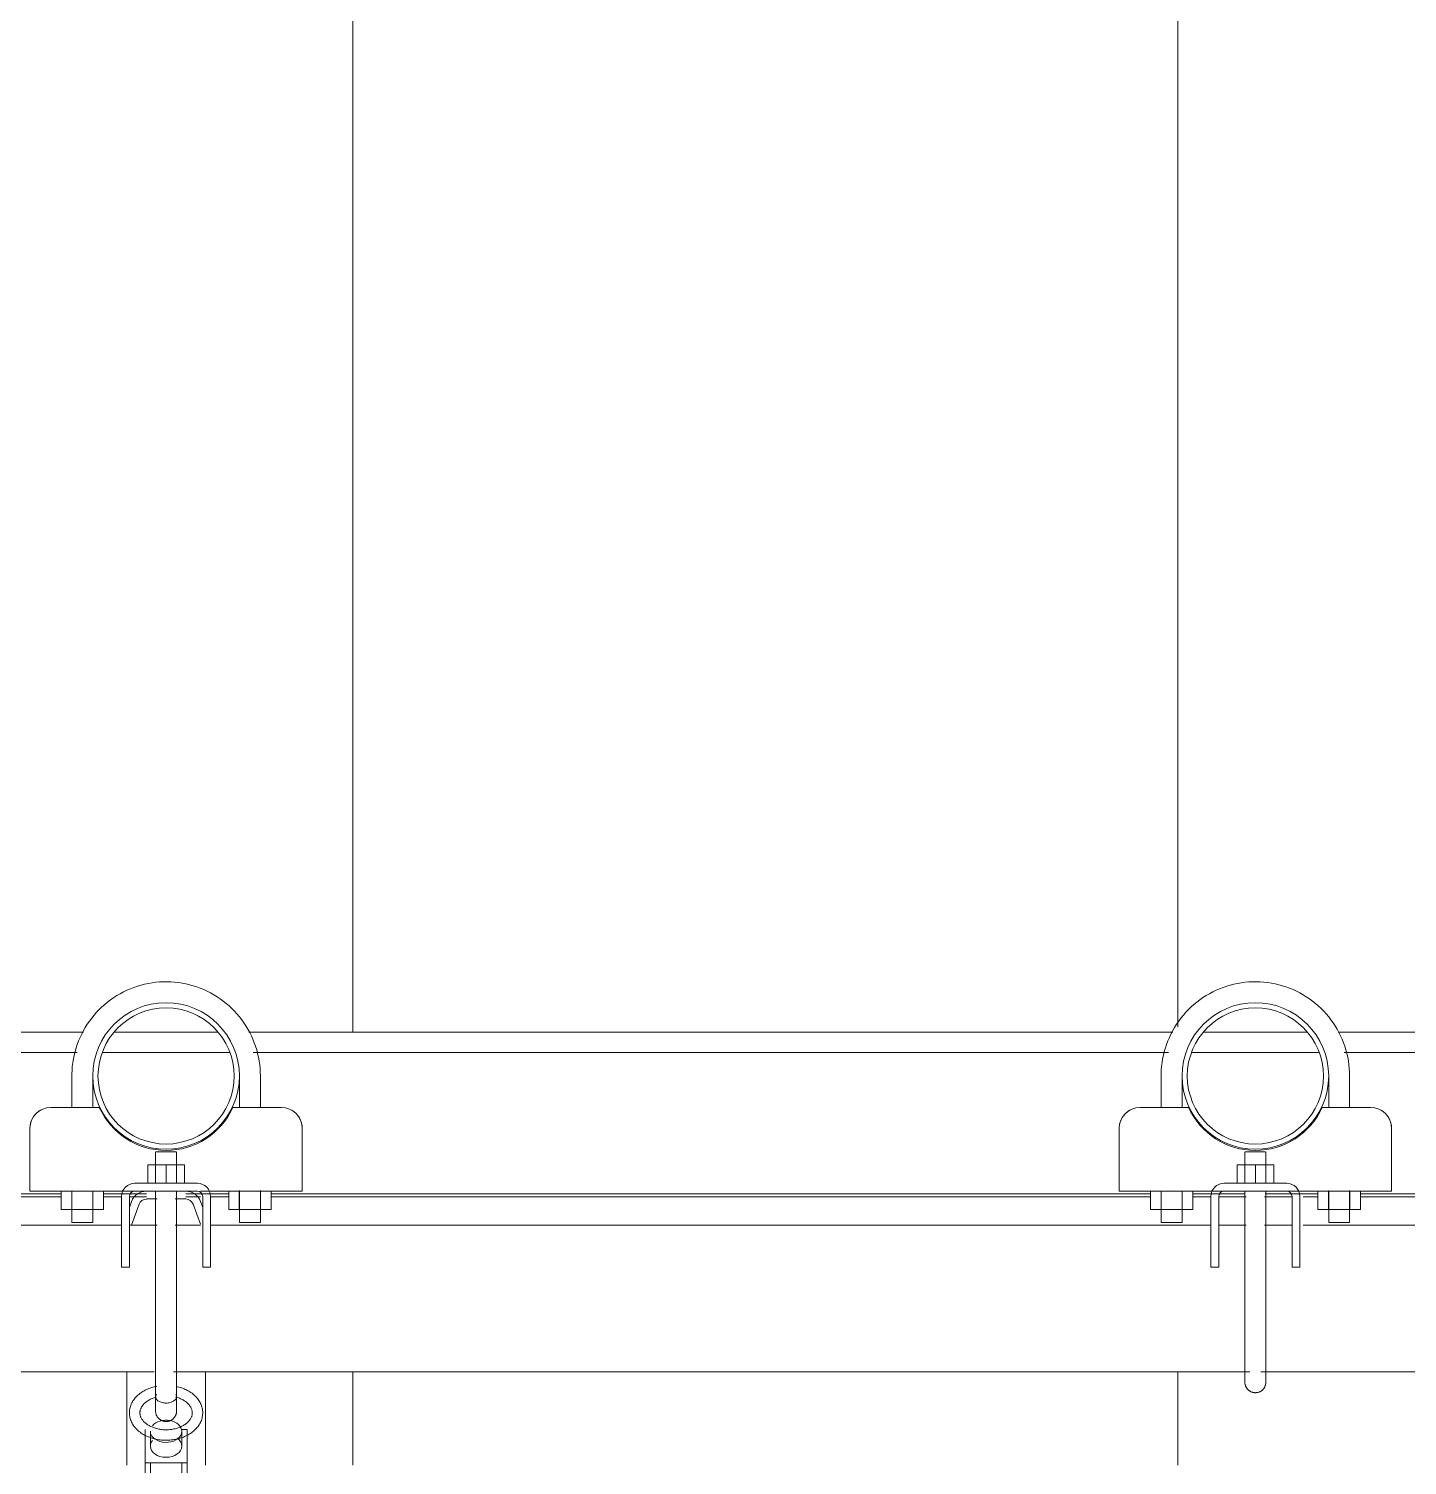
# Model space of a CAD drawing. Header units: inches. Extents: x 21386 to 98546, y -290 to 853.
# Drawn here: x 36786.91 to 36819.82, y 282.95 to 317.25 of the extents above; entities that cross this region are included whole.
import ezdxf

# ---------------------------------------------------------------- set-up
doc = ezdxf.new("R2010")
doc.units = ezdxf.units.IN
doc.header["$MEASUREMENT"] = 0
for name, color, linetype, lineweight in [('A-WALL-PATT', 111, 'Continuous', 25), ('Q-SPCQ', 91, 'Continuous', 13), ('S-BEAM', 12, 'Continuous', 13)]:
    doc.layers.add(name, color=color, linetype=linetype, lineweight=lineweight)

# ---------------------------------------------------------------- blocks, each defined once
blk = doc.blocks.new('Basketball_Backstop-Performance_Sports_Systems-3103-Ceiling_Hung - 27_-0_ to 27_-11 7_8_-706978-Building Section - East_West looking South')
at = {"layer": 'Q-SPCQ', "color": 8, "lineweight": 9}
for p, q in [((-24958.862, 292.25), (-24958.862, 291.5)), ((-24958.362, 291.5), (-24958.362, 292.25)), ((-24954.862, 292.25), (-24954.862, 291.5)), ((-24954.362, 291.5), (-24954.362, 292.25)), ((-24932.862, 292.25), (-24932.862, 291.5)), ((-24932.362, 291.5), (-24932.362, 292.25)), ((-24928.862, 292.25), (-24928.862, 291.5)), ((-24928.362, 291.5), (-24928.362, 292.25)), ((-24958.205, 291.5), (-24959.362, 291.5)), ((-24953.862, 291.5), (-24955.018, 291.5)), ((-24932.205, 291.5), (-24933.362, 291.5)), ((-24927.862, 291.5), (-24929.018, 291.5)), ((-24959.862, 291), (-24959.862, 289.812)), ((-24953.362, 289.812), (-24953.362, 291)), ((-24933.862, 289.812), (-24933.862, 291)), ((-24927.362, 291), (-24927.362, 289.812)), ((-24956.862, 290.437), (-24956.862, 290.125)), ((-24956.862, 290.437), (-24956.862, 289.687)), ((-24956.853, 290.437), (-24956.853, 290.437)), ((-24956.853, 290.437), (-24956.612, 290.437)), ((-24956.612, 290.437), (-24956.37, 290.437)), ((-24956.37, 290.437), (-24956.37, 290.437)), ((-24956.362, 290.125), (-24956.362, 290.437)), ((-24956.362, 289.687), (-24956.362, 290.437)), ((-24930.862, 290.437), (-24930.862, 289.687)), ((-24930.853, 290.437), (-24930.612, 290.437)), ((-24930.612, 290.437), (-24930.37, 290.437)), ((-24930.362, 289.687), (-24930.362, 290.437)), ((-24957.049, 290.125), (-24956.612, 290.125)), ((-24957.049, 290.125), (-24957.049, 289.687)), ((-24956.612, 290.125), (-24956.174, 290.125)), ((-24956.612, 289.687), (-24956.612, 290.125)), ((-24956.174, 290.125), (-24956.174, 289.687)), ((-24931.049, 290.125), (-24930.612, 290.125)), ((-24931.049, 290.125), (-24931.049, 289.687)), ((-24930.612, 290.125), (-24930.174, 290.125)), ((-24930.612, 289.687), (-24930.612, 290.125)), ((-24930.174, 290.125), (-24930.174, 289.687)), ((-24959.862, 289.5), (-24959.862, 289.812)), ((-24959.862, 289.5), (-24957.362, 289.5)), ((-24959.117, 289.062), (-24959.117, 289.5)), ((-24958.864, 289.5), (-24958.864, 289.062)), ((-24958.862, 289.511), (-24958.862, 288.75)), ((-24958.362, 288.75), (-24958.362, 289.511)), ((-24958.359, 289.5), (-24958.359, 289.062)), ((-24958.106, 289.5), (-24958.106, 289.062)), ((-24955.862, 289.687), (-24957.362, 289.687)), ((-24957.362, 289.5), (-24955.862, 289.5)), ((-24956.862, 289.5), (-24956.862, 288.687)), ((-24956.862, 289.5), (-24956.862, 286.937)), ((-24956.362, 288.687), (-24956.362, 289.5)), ((-24956.362, 286.937), (-24956.362, 289.5)), ((-24955.792, 289.5), (-24953.362, 289.5)), ((-24955.117, 289.5), (-24955.117, 289.062)), ((-24954.864, 289.5), (-24954.864, 289.062)), ((-24954.862, 289.518), (-24954.862, 288.75)), ((-24954.362, 288.75), (-24954.362, 289.515)), ((-24954.359, 289.5), (-24954.359, 289.062)), ((-24954.106, 289.062), (-24954.106, 289.5)), ((-24953.362, 289.812), (-24953.362, 289.5)), ((-24933.862, 289.5), (-24933.862, 289.812)), ((-24933.862, 289.5), (-24931.362, 289.5)), ((-24933.117, 289.062), (-24933.117, 289.5)), ((-24932.864, 289.5), (-24932.864, 289.062)), ((-24932.862, 289.511), (-24932.862, 288.75)), ((-24932.362, 288.75), (-24932.362, 289.511)), ((-24932.359, 289.5), (-24932.359, 289.062)), ((-24932.106, 289.5), (-24932.106, 289.062)), ((-24929.862, 289.687), (-24931.362, 289.687)), ((-24931.362, 289.5), (-24929.862, 289.5)), ((-24930.862, 289.5), (-24930.862, 288.687)), ((-24930.862, 289.5), (-24930.862, 286.937)), ((-24930.362, 288.687), (-24930.362, 289.5)), ((-24930.362, 286.937), (-24930.362, 289.5)), ((-24929.862, 289.5), (-24927.362, 289.5)), ((-24929.117, 289.5), (-24929.117, 289.062)), ((-24928.864, 289.5), (-24928.864, 289.062)), ((-24928.862, 289.518), (-24928.862, 288.75)), ((-24928.362, 288.75), (-24928.362, 289.515)), ((-24928.359, 289.5), (-24928.359, 289.062)), ((-24928.106, 289.062), (-24928.106, 289.5)), ((-24927.362, 289.812), (-24927.362, 289.5)), ((-24957.674, 289.375), (-24957.674, 288.187)), ((-24957.487, 288.187), (-24957.487, 289.375)), ((-24957.434, 289.253), (-24957.487, 289.109)), ((-24957.44, 288.687), (-24957.258, 289.189)), ((-24957.082, 289.313), (-24956.828, 289.313)), ((-24956.395, 289.313), (-24956.142, 289.313)), ((-24955.966, 289.189), (-24955.792, 288.712)), ((-24955.737, 289.109), (-24955.789, 289.253)), ((-24955.737, 288.187), (-24955.737, 289.375)), ((-24955.549, 289.375), (-24955.549, 288.187)), ((-24931.674, 289.375), (-24931.674, 288.187)), ((-24931.487, 288.187), (-24931.487, 289.375)), ((-24929.737, 288.187), (-24929.737, 289.375)), ((-24929.549, 289.375), (-24929.549, 288.187)), ((-24958.864, 289.062), (-24959.117, 289.062)), ((-24958.359, 289.062), (-24958.864, 289.062)), ((-24958.106, 289.062), (-24958.359, 289.062)), ((-24954.864, 289.062), (-24955.117, 289.062)), ((-24954.359, 289.062), (-24954.864, 289.062)), ((-24954.106, 289.062), (-24954.359, 289.062)), ((-24932.864, 289.062), (-24933.117, 289.062)), ((-24932.359, 289.062), (-24932.864, 289.062)), ((-24932.106, 289.062), (-24932.359, 289.062)), ((-24928.864, 289.062), (-24929.117, 289.062)), ((-24928.359, 289.062), (-24928.864, 289.062)), ((-24928.106, 289.062), (-24928.359, 289.062)), ((-24957.674, 288.687), (-24981.549, 288.687)), ((-24958.862, 288.75), (-24958.853, 288.75)), ((-24958.362, 288.75), (-24958.862, 288.75)), ((-24958.37, 288.75), (-24958.362, 288.75)), ((-24956.828, 288.687), (-24957.487, 288.687)), ((-24955.792, 288.687), (-24956.395, 288.687)), ((-24931.674, 288.687), (-24955.549, 288.687)), ((-24954.362, 288.75), (-24954.862, 288.75)), ((-24954.862, 288.75), (-24954.853, 288.75)), ((-24954.37, 288.75), (-24954.362, 288.75)), ((-24932.862, 288.75), (-24932.853, 288.75)), ((-24932.362, 288.75), (-24932.862, 288.75)), ((-24932.37, 288.75), (-24932.362, 288.75)), ((-24930.828, 288.687), (-24931.487, 288.687)), ((-24929.737, 288.687), (-24930.395, 288.687)), ((-24926.612, 288.687), (-24929.472, 288.687)), ((-24928.362, 288.75), (-24928.862, 288.75)), ((-24928.862, 288.75), (-24928.853, 288.75)), ((-24928.37, 288.75), (-24928.362, 288.75)), ((-24957.674, 288.197), (-24957.674, 287.824)), ((-24957.674, 287.687), (-24957.674, 288.187)), ((-24957.487, 287.824), (-24957.487, 288.197)), ((-24957.487, 288.187), (-24957.487, 287.687)), ((-24955.737, 288.197), (-24955.737, 287.824)), ((-24955.737, 287.687), (-24955.737, 288.187)), ((-24955.549, 287.824), (-24955.549, 288.197)), ((-24955.549, 288.187), (-24955.549, 287.687)), ((-24931.674, 288.197), (-24931.674, 287.824)), ((-24931.674, 287.687), (-24931.674, 288.187)), ((-24931.487, 287.824), (-24931.487, 288.197)), ((-24931.487, 288.187), (-24931.487, 287.687)), ((-24929.737, 288.197), (-24929.737, 287.824)), ((-24929.737, 287.687), (-24929.737, 288.187)), ((-24929.549, 287.824), (-24929.549, 288.197)), ((-24929.549, 288.187), (-24929.549, 287.687)), ((-24957.674, 287.819), (-24957.674, 287.687)), ((-24957.487, 287.687), (-24957.487, 287.819)), ((-24955.737, 287.819), (-24955.737, 287.687)), ((-24955.549, 287.687), (-24955.549, 287.819)), ((-24931.674, 287.819), (-24931.674, 287.687)), ((-24931.487, 287.687), (-24931.487, 287.819)), ((-24929.737, 287.819), (-24929.737, 287.687)), ((-24929.549, 287.687), (-24929.549, 287.819)), ((-24957.674, 287.687), (-24957.487, 287.687)), ((-24957.487, 287.687), (-24957.674, 287.687)), ((-24955.737, 287.687), (-24955.549, 287.687)), ((-24955.549, 287.687), (-24955.737, 287.687)), ((-24931.674, 287.687), (-24931.487, 287.687)), ((-24931.487, 287.687), (-24931.674, 287.687)), ((-24929.737, 287.687), (-24929.549, 287.687)), ((-24929.549, 287.687), (-24929.737, 287.687)), ((-24956.862, 285.749), (-24956.862, 284.604)), ((-24956.362, 284.588), (-24956.362, 285.749)), ((-24982.484, 285.187), (-24956.899, 285.187)), ((-24957.549, 285.187), (-24957.549, 282.955)), ((-24956.862, 285.187), (-24956.862, 284.789)), ((-24956.434, 285.187), (-24930.742, 285.187)), ((-24956.362, 284.595), (-24956.362, 285.187)), ((-24955.674, 282.955), (-24955.674, 285.187)), ((-24930.484, 285.187), (-24926.612, 285.187)), ((-24957.112, 283.015), (-24957.112, 283.81)), ((-24956.987, 283.766), (-24956.987, 283.412)), ((-24956.112, 283.81), (-24956.237, 283.81)), ((-24956.237, 283.412), (-24956.237, 283.766)), ((-24956.112, 283.015), (-24956.112, 283.81)), ((-24957.112, 280.229), (-24957.112, 283.015)), ((-24957.112, 283.015), (-24956.987, 283.015)), ((-24956.987, 283.015), (-24956.987, 280.229)), ((-24956.987, 283.015), (-24956.237, 283.015)), ((-24956.237, 280.229), (-24956.237, 283.015)), ((-24956.237, 283.015), (-24956.112, 283.015)), ((-24956.112, 283.015), (-24956.112, 280.229))]:
    blk.add_line(p, q, dxfattribs=at)
at = {"layer": 'Q-SPCQ', "color": 8, "lineweight": 9, "flags": 128}
for points in [[(-24954.362, 292.25), (-24954.363, 292.34), (-24954.369, 292.43), (-24954.378, 292.519), (-24954.39, 292.608), (-24954.407, 292.697), (-24954.426, 292.785), (-24954.449, 292.872), (-24954.476, 292.958), (-24954.506, 293.043), (-24954.539, 293.126), (-24954.576, 293.208), (-24954.616, 293.289), (-24954.659, 293.368), (-24954.705, 293.445), (-24954.755, 293.52), (-24954.807, 293.594), (-24954.862, 293.665), (-24954.92, 293.734), (-24954.981, 293.8), (-24955.044, 293.864), (-24955.11, 293.925), (-24955.178, 293.984), (-24955.249, 294.04), (-24955.321, 294.093), (-24955.396, 294.143), (-24955.473, 294.19), (-24955.551, 294.234), (-24955.631, 294.275), (-24955.713, 294.313), (-24955.796, 294.347), (-24955.881, 294.378), (-24955.967, 294.406), (-24956.053, 294.43), (-24956.141, 294.45), (-24956.229, 294.467), (-24956.318, 294.481), (-24956.408, 294.491), (-24956.497, 294.497), (-24956.587, 294.5), (-24956.677, 294.499), (-24956.767, 294.495), (-24956.857, 294.487), (-24956.946, 294.475), (-24957.035, 294.46), (-24957.123, 294.441), (-24957.21, 294.419), (-24957.296, 294.393), (-24957.381, 294.364), (-24957.465, 294.332), (-24957.548, 294.296), (-24957.629, 294.257), (-24957.708, 294.215), (-24957.786, 294.169), (-24957.862, 294.121), (-24957.936, 294.069), (-24958.007, 294.015), (-24958.077, 293.957), (-24958.144, 293.898), (-24958.209, 293.835), (-24958.271, 293.77), (-24958.33, 293.702), (-24958.387, 293.632), (-24958.441, 293.56), (-24958.492, 293.486), (-24958.54, 293.41), (-24958.585, 293.332), (-24958.626, 293.252), (-24958.665, 293.171), (-24958.7, 293.088), (-24958.732, 293.004), (-24958.76, 292.918), (-24958.785, 292.832), (-24958.807, 292.745), (-24958.825, 292.656), (-24958.839, 292.568), (-24958.85, 292.478), (-24958.857, 292.388), (-24958.861, 292.299), (-24958.862, 292.25)], [(-24928.362, 292.25), (-24928.363, 292.34), (-24928.369, 292.43), (-24928.378, 292.519), (-24928.39, 292.608), (-24928.407, 292.697), (-24928.426, 292.785), (-24928.449, 292.872), (-24928.476, 292.958), (-24928.506, 293.043), (-24928.539, 293.126), (-24928.576, 293.208), (-24928.616, 293.289), (-24928.659, 293.368), (-24928.705, 293.445), (-24928.755, 293.52), (-24928.807, 293.594), (-24928.862, 293.665), (-24928.92, 293.734), (-24928.981, 293.8), (-24929.044, 293.864), (-24929.11, 293.925), (-24929.178, 293.984), (-24929.249, 294.04), (-24929.321, 294.093), (-24929.396, 294.143), (-24929.473, 294.19), (-24929.551, 294.234), (-24929.631, 294.275), (-24929.713, 294.313), (-24929.796, 294.347), (-24929.881, 294.378), (-24929.967, 294.406), (-24930.053, 294.43), (-24930.141, 294.45), (-24930.229, 294.467), (-24930.318, 294.481), (-24930.408, 294.491), (-24930.497, 294.497), (-24930.587, 294.5), (-24930.677, 294.499), (-24930.767, 294.495), (-24930.857, 294.487), (-24930.946, 294.475), (-24931.035, 294.46), (-24931.123, 294.441), (-24931.21, 294.419), (-24931.296, 294.393), (-24931.381, 294.364), (-24931.465, 294.332), (-24931.548, 294.296), (-24931.629, 294.257), (-24931.708, 294.215), (-24931.786, 294.169), (-24931.862, 294.121), (-24931.936, 294.069), (-24932.007, 294.015), (-24932.077, 293.957), (-24932.144, 293.898), (-24932.209, 293.835), (-24932.271, 293.77), (-24932.33, 293.702), (-24932.387, 293.632), (-24932.441, 293.56), (-24932.492, 293.486), (-24932.54, 293.41), (-24932.585, 293.332), (-24932.626, 293.252), (-24932.665, 293.171), (-24932.7, 293.088), (-24932.732, 293.004), (-24932.76, 292.918), (-24932.785, 292.832), (-24932.807, 292.745), (-24932.825, 292.656), (-24932.839, 292.568), (-24932.85, 292.478), (-24932.857, 292.388), (-24932.861, 292.299), (-24932.862, 292.25)], [(-24956.862, 286.937), (-24956.862, 286.858), (-24956.862, 286.778), (-24956.862, 286.698), (-24956.862, 286.619), (-24956.862, 286.54), (-24956.862, 286.462), (-24956.862, 286.385), (-24956.862, 286.308), (-24956.862, 286.233), (-24956.862, 286.159), (-24956.862, 286.086), (-24956.862, 286.014), (-24956.862, 285.944), (-24956.862, 285.875), (-24956.862, 285.808), (-24956.862, 285.749)], [(-24956.362, 285.749), (-24956.362, 285.814), (-24956.362, 285.881), (-24956.362, 285.95), (-24956.362, 286.02), (-24956.362, 286.092), (-24956.362, 286.165), (-24956.362, 286.24), (-24956.362, 286.315), (-24956.362, 286.392), (-24956.362, 286.469), (-24956.362, 286.547), (-24956.362, 286.626), (-24956.362, 286.705), (-24956.362, 286.785), (-24956.362, 286.865), (-24956.362, 286.937)], [(-24930.862, 286.937), (-24930.862, 286.858), (-24930.862, 286.778), (-24930.862, 286.698), (-24930.862, 286.619), (-24930.862, 286.54), (-24930.862, 286.462), (-24930.862, 286.385), (-24930.862, 286.308), (-24930.862, 286.233), (-24930.862, 286.159), (-24930.862, 286.086), (-24930.862, 286.014), (-24930.862, 285.944), (-24930.862, 285.875), (-24930.862, 285.808), (-24930.862, 285.743), (-24930.862, 285.68), (-24930.862, 285.619), (-24930.862, 285.56), (-24930.862, 285.503), (-24930.862, 285.448), (-24930.862, 285.396), (-24930.862, 285.346), (-24930.862, 285.299), (-24930.862, 285.255), (-24930.862, 285.213), (-24930.862, 285.174), (-24930.862, 285.137), (-24930.862, 285.104), (-24930.862, 285.073), (-24930.862, 285.046), (-24930.862, 285.021), (-24930.862, 285), (-24930.862, 284.982), (-24930.862, 284.967), (-24930.862, 284.955), (-24930.862, 284.946), (-24930.862, 284.94), (-24930.862, 284.938)], [(-24930.362, 284.937), (-24930.362, 284.939), (-24930.362, 284.944), (-24930.362, 284.952), (-24930.362, 284.963), (-24930.362, 284.977), (-24930.362, 284.995), (-24930.362, 285.015), (-24930.362, 285.039), (-24930.362, 285.066), (-24930.362, 285.095), (-24930.362, 285.128), (-24930.362, 285.164), (-24930.362, 285.202), (-24930.362, 285.243), (-24930.362, 285.287), (-24930.362, 285.333), (-24930.362, 285.382), (-24930.362, 285.434), (-24930.362, 285.488), (-24930.362, 285.544), (-24930.362, 285.603), (-24930.362, 285.663), (-24930.362, 285.726), (-24930.362, 285.79), (-24930.362, 285.857), (-24930.362, 285.925), (-24930.362, 285.995), (-24930.362, 286.066), (-24930.362, 286.139), (-24930.362, 286.213), (-24930.362, 286.288), (-24930.362, 286.364), (-24930.362, 286.441), (-24930.362, 286.519), (-24930.362, 286.598), (-24930.362, 286.677), (-24930.362, 286.756), (-24930.362, 286.836), (-24930.362, 286.916), (-24930.362, 286.937)], [(-24930.862, 284.937), (-24930.862, 284.939), (-24930.862, 284.944), (-24930.862, 284.952), (-24930.862, 284.963), (-24930.862, 284.977), (-24930.862, 284.995), (-24930.862, 285.015), (-24930.862, 285.039), (-24930.862, 285.066), (-24930.862, 285.095), (-24930.862, 285.128), (-24930.862, 285.164), (-24930.862, 285.202)], [(-24930.362, 285.213), (-24930.362, 285.174), (-24930.362, 285.137), (-24930.362, 285.104), (-24930.362, 285.073), (-24930.362, 285.046), (-24930.362, 285.021), (-24930.362, 285), (-24930.362, 284.982), (-24930.362, 284.967), (-24930.362, 284.955), (-24930.362, 284.946), (-24930.362, 284.94), (-24930.362, 284.938)], [(-24956.835, 284.842), (-24956.867, 284.835), (-24956.899, 284.827), (-24956.931, 284.819), (-24956.962, 284.809), (-24956.993, 284.799), (-24957.023, 284.787), (-24957.053, 284.775), (-24957.082, 284.762), (-24957.11, 284.748), (-24957.138, 284.733), (-24957.165, 284.717), (-24957.191, 284.701), (-24957.217, 284.683), (-24957.241, 284.665), (-24957.265, 284.646), (-24957.287, 284.626), (-24957.309, 284.606), (-24957.33, 284.584), (-24957.35, 284.562), (-24957.368, 284.539), (-24957.385, 284.516), (-24957.402, 284.492), (-24957.416, 284.467), (-24957.43, 284.442), (-24957.442, 284.416), (-24957.453, 284.389), (-24957.462, 284.362), (-24957.47, 284.335), (-24957.477, 284.307), (-24957.482, 284.279), (-24957.485, 284.251), (-24957.486, 284.223), (-24957.487, 284.208)], [(-24955.737, 284.208), (-24955.737, 284.236), (-24955.74, 284.264), (-24955.744, 284.292), (-24955.749, 284.32), (-24955.756, 284.348), (-24955.765, 284.375), (-24955.775, 284.402), (-24955.787, 284.428), (-24955.799, 284.453), (-24955.814, 284.479), (-24955.829, 284.503), (-24955.846, 284.527), (-24955.864, 284.55), (-24955.883, 284.573), (-24955.903, 284.594), (-24955.924, 284.615), (-24955.946, 284.635), (-24955.969, 284.655), (-24955.993, 284.674), (-24956.018, 284.691), (-24956.044, 284.708), (-24956.071, 284.725), (-24956.098, 284.74), (-24956.126, 284.754), (-24956.155, 284.768), (-24956.184, 284.781), (-24956.214, 284.793), (-24956.244, 284.803), (-24956.275, 284.814), (-24956.307, 284.823), (-24956.339, 284.831), (-24956.371, 284.838)], [(-24930.612, 284.687), (-24930.622, 284.688), (-24930.632, 284.688), (-24930.642, 284.689), (-24930.651, 284.691), (-24930.661, 284.692), (-24930.671, 284.695), (-24930.681, 284.697), (-24930.69, 284.7), (-24930.7, 284.704), (-24930.709, 284.707), (-24930.718, 284.711), (-24930.727, 284.716), (-24930.736, 284.721), (-24930.744, 284.726), (-24930.753, 284.731), (-24930.761, 284.737), (-24930.769, 284.743), (-24930.777, 284.75), (-24930.784, 284.756), (-24930.791, 284.763), (-24930.798, 284.771), (-24930.804, 284.778), (-24930.811, 284.786), (-24930.816, 284.794), (-24930.822, 284.802), (-24930.827, 284.811), (-24930.832, 284.82), (-24930.837, 284.829), (-24930.841, 284.838), (-24930.845, 284.847), (-24930.848, 284.856), (-24930.851, 284.866), (-24930.854, 284.875), (-24930.856, 284.885), (-24930.858, 284.895), (-24930.86, 284.905), (-24930.861, 284.915), (-24930.861, 284.925), (-24930.862, 284.935), (-24930.862, 284.937)], [(-24930.362, 284.937), (-24930.362, 284.928), (-24930.362, 284.918), (-24930.363, 284.908), (-24930.365, 284.898), (-24930.367, 284.888), (-24930.369, 284.878), (-24930.371, 284.868), (-24930.374, 284.859), (-24930.378, 284.849), (-24930.381, 284.84), (-24930.385, 284.831), (-24930.39, 284.822), (-24930.395, 284.813), (-24930.4, 284.805), (-24930.405, 284.796), (-24930.411, 284.788), (-24930.417, 284.78), (-24930.424, 284.773), (-24930.43, 284.765), (-24930.437, 284.758), (-24930.445, 284.751), (-24930.452, 284.745), (-24930.46, 284.739), (-24930.468, 284.733), (-24930.477, 284.727), (-24930.485, 284.722), (-24930.494, 284.717), (-24930.503, 284.712), (-24930.512, 284.708), (-24930.521, 284.704), (-24930.53, 284.701), (-24930.54, 284.698), (-24930.55, 284.695), (-24930.559, 284.693), (-24930.569, 284.691), (-24930.579, 284.69), (-24930.589, 284.689), (-24930.599, 284.688), (-24930.609, 284.688), (-24930.612, 284.687)], [(-24957.237, 284.208), (-24957.236, 284.222), (-24957.235, 284.236), (-24957.233, 284.25), (-24957.23, 284.265), (-24957.227, 284.279), (-24957.222, 284.293), (-24957.217, 284.307), (-24957.21, 284.322), (-24957.203, 284.336), (-24957.195, 284.35), (-24957.186, 284.364), (-24957.176, 284.379), (-24957.165, 284.393), (-24957.154, 284.407), (-24957.141, 284.42), (-24957.127, 284.434), (-24957.113, 284.447), (-24957.097, 284.46), (-24957.081, 284.473), (-24957.063, 284.485), (-24957.045, 284.497), (-24957.026, 284.509), (-24957.007, 284.52), (-24956.986, 284.53), (-24956.965, 284.54), (-24956.943, 284.55), (-24956.921, 284.559), (-24956.898, 284.567), (-24956.874, 284.575), (-24956.85, 284.582)], [(-24956.862, 284.595), (-24956.862, 284.566), (-24956.862, 284.537), (-24956.862, 284.51), (-24956.862, 284.483), (-24956.862, 284.458), (-24956.862, 284.434), (-24956.862, 284.412), (-24956.862, 284.391), (-24956.862, 284.371), (-24956.862, 284.353), (-24956.862, 284.336), (-24956.862, 284.32), (-24956.862, 284.306), (-24956.862, 284.294), (-24956.862, 284.283), (-24956.862, 284.273), (-24956.862, 284.266), (-24956.862, 284.259), (-24956.862, 284.255), (-24956.862, 284.252), (-24956.862, 284.25)], [(-24956.862, 284.25), (-24956.862, 284.251), (-24956.862, 284.253), (-24956.862, 284.257), (-24956.862, 284.263), (-24956.862, 284.27), (-24956.862, 284.279), (-24956.862, 284.289), (-24956.862, 284.301), (-24956.862, 284.314), (-24956.862, 284.329), (-24956.862, 284.345), (-24956.862, 284.363), (-24956.862, 284.382), (-24956.862, 284.403), (-24956.862, 284.425), (-24956.862, 284.448), (-24956.862, 284.472), (-24956.862, 284.498), (-24956.862, 284.525), (-24956.862, 284.553), (-24956.862, 284.583), (-24956.862, 284.595)], [(-24956.386, 284.585), (-24956.362, 284.578), (-24956.338, 284.571), (-24956.315, 284.563), (-24956.292, 284.555), (-24956.27, 284.545), (-24956.248, 284.536), (-24956.227, 284.525), (-24956.207, 284.515), (-24956.188, 284.503), (-24956.17, 284.492), (-24956.152, 284.48), (-24956.135, 284.467), (-24956.119, 284.454), (-24956.104, 284.441), (-24956.09, 284.428), (-24956.077, 284.414), (-24956.064, 284.4), (-24956.053, 284.386), (-24956.042, 284.372), (-24956.033, 284.358), (-24956.024, 284.344), (-24956.017, 284.329), (-24956.01, 284.315), (-24956.004, 284.301), (-24955.999, 284.286), (-24955.995, 284.272), (-24955.992, 284.258), (-24955.989, 284.244), (-24955.988, 284.23), (-24955.987, 284.216), (-24955.987, 284.208)], [(-24956.362, 284.595), (-24956.362, 284.566), (-24956.362, 284.537), (-24956.362, 284.51), (-24956.362, 284.483), (-24956.362, 284.458), (-24956.362, 284.434), (-24956.362, 284.412), (-24956.362, 284.391), (-24956.362, 284.371), (-24956.362, 284.353), (-24956.362, 284.336), (-24956.362, 284.32), (-24956.362, 284.306), (-24956.362, 284.294), (-24956.362, 284.283), (-24956.362, 284.273), (-24956.362, 284.266), (-24956.362, 284.259), (-24956.362, 284.255), (-24956.362, 284.252), (-24956.362, 284.25)], [(-24956.362, 284.25), (-24956.362, 284.251), (-24956.362, 284.253), (-24956.362, 284.257), (-24956.362, 284.263), (-24956.362, 284.27), (-24956.362, 284.279), (-24956.362, 284.289), (-24956.362, 284.301), (-24956.362, 284.314), (-24956.362, 284.329), (-24956.362, 284.345), (-24956.362, 284.363), (-24956.362, 284.382), (-24956.362, 284.403), (-24956.362, 284.425), (-24956.362, 284.448), (-24956.362, 284.472), (-24956.362, 284.498), (-24956.362, 284.525), (-24956.362, 284.553), (-24956.362, 284.583), (-24956.362, 284.595)], [(-24957.487, 284.208), (-24957.486, 284.18), (-24957.483, 284.151), (-24957.479, 284.123), (-24957.474, 284.096), (-24957.467, 284.068), (-24957.458, 284.041), (-24957.448, 284.014), (-24957.437, 283.988), (-24957.424, 283.962), (-24957.41, 283.937), (-24957.394, 283.913), (-24957.378, 283.889), (-24957.36, 283.866), (-24957.341, 283.843), (-24957.32, 283.822), (-24957.299, 283.801), (-24957.277, 283.78), (-24957.254, 283.761), (-24957.23, 283.742), (-24957.205, 283.724), (-24957.179, 283.707), (-24957.153, 283.691), (-24957.125, 283.676), (-24957.097, 283.661), (-24957.069, 283.648), (-24957.039, 283.635), (-24957.009, 283.623), (-24956.979, 283.612), (-24956.948, 283.602), (-24956.917, 283.593), (-24956.885, 283.585), (-24956.853, 283.578), (-24956.82, 283.571), (-24956.787, 283.566), (-24956.754, 283.561), (-24956.721, 283.558), (-24956.688, 283.555), (-24956.654, 283.553), (-24956.621, 283.553), (-24956.587, 283.553), (-24956.554, 283.554), (-24956.52, 283.556), (-24956.487, 283.559), (-24956.454, 283.563), (-24956.421, 283.568), (-24956.388, 283.574), (-24956.356, 283.581), (-24956.324, 283.588), (-24956.292, 283.597), (-24956.261, 283.607), (-24956.23, 283.617), (-24956.2, 283.629), (-24956.171, 283.641), (-24956.141, 283.654), (-24956.113, 283.668), (-24956.085, 283.683), (-24956.058, 283.699), (-24956.032, 283.715), (-24956.007, 283.732), (-24955.982, 283.751), (-24955.959, 283.77), (-24955.936, 283.79), (-24955.914, 283.81), (-24955.893, 283.831), (-24955.874, 283.853), (-24955.855, 283.876), (-24955.838, 283.9), (-24955.822, 283.924), (-24955.807, 283.949), (-24955.793, 283.974), (-24955.781, 284), (-24955.77, 284.026), (-24955.761, 284.053), (-24955.753, 284.081), (-24955.747, 284.108), (-24955.742, 284.136), (-24955.739, 284.164), (-24955.737, 284.193), (-24955.737, 284.208)], [(-24955.987, 284.208), (-24955.987, 284.194), (-24955.988, 284.18), (-24955.99, 284.165), (-24955.993, 284.151), (-24955.997, 284.137), (-24956.001, 284.123), (-24956.007, 284.108), (-24956.013, 284.094), (-24956.02, 284.08), (-24956.028, 284.065), (-24956.037, 284.051), (-24956.047, 284.037), (-24956.058, 284.023), (-24956.07, 284.009), (-24956.082, 283.995), (-24956.096, 283.982), (-24956.111, 283.969), (-24956.126, 283.955), (-24956.143, 283.943), (-24956.16, 283.93), (-24956.178, 283.919), (-24956.197, 283.907), (-24956.217, 283.896), (-24956.237, 283.885), (-24956.258, 283.875), (-24956.28, 283.866), (-24956.302, 283.857), (-24956.325, 283.849), (-24956.349, 283.841), (-24956.373, 283.834), (-24956.398, 283.828), (-24956.423, 283.822), (-24956.448, 283.817), (-24956.473, 283.813), (-24956.499, 283.809), (-24956.525, 283.807), (-24956.552, 283.804), (-24956.578, 283.803), (-24956.605, 283.803), (-24956.631, 283.803), (-24956.657, 283.804), (-24956.684, 283.805), (-24956.71, 283.808), (-24956.736, 283.811), (-24956.762, 283.815), (-24956.787, 283.819), (-24956.812, 283.825), (-24956.837, 283.831), (-24956.861, 283.837), (-24956.885, 283.845), (-24956.909, 283.853), (-24956.931, 283.861), (-24956.954, 283.87), (-24956.975, 283.88), (-24956.996, 283.89), (-24957.016, 283.901), (-24957.035, 283.912), (-24957.054, 283.924), (-24957.071, 283.936), (-24957.088, 283.949), (-24957.104, 283.961), (-24957.119, 283.975), (-24957.134, 283.988), (-24957.147, 284.002), (-24957.159, 284.015), (-24957.17, 284.029), (-24957.181, 284.044), (-24957.19, 284.058), (-24957.199, 284.072), (-24957.207, 284.086), (-24957.213, 284.101), (-24957.219, 284.115), (-24957.224, 284.129), (-24957.228, 284.144), (-24957.232, 284.158), (-24957.234, 284.172), (-24957.236, 284.186), (-24957.237, 284.2), (-24957.237, 284.208)], [(-24956.612, 284), (-24956.622, 284), (-24956.632, 284.001), (-24956.642, 284.002), (-24956.651, 284.003), (-24956.661, 284.005), (-24956.671, 284.007), (-24956.681, 284.01), (-24956.69, 284.013), (-24956.7, 284.016), (-24956.709, 284.02), (-24956.718, 284.024), (-24956.727, 284.028), (-24956.736, 284.033), (-24956.744, 284.038), (-24956.753, 284.044), (-24956.761, 284.049), (-24956.769, 284.056), (-24956.777, 284.062), (-24956.784, 284.069), (-24956.791, 284.076), (-24956.798, 284.083), (-24956.804, 284.091), (-24956.811, 284.099), (-24956.816, 284.107), (-24956.822, 284.115), (-24956.827, 284.123), (-24956.832, 284.132), (-24956.837, 284.141), (-24956.841, 284.15), (-24956.845, 284.159), (-24956.848, 284.169), (-24956.851, 284.178), (-24956.854, 284.188), (-24956.856, 284.198), (-24956.858, 284.208), (-24956.86, 284.217), (-24956.861, 284.227), (-24956.861, 284.237), (-24956.862, 284.247), (-24956.862, 284.25)], [(-24956.362, 284.25), (-24956.362, 284.24), (-24956.362, 284.23), (-24956.363, 284.22), (-24956.365, 284.21), (-24956.367, 284.2), (-24956.369, 284.191), (-24956.371, 284.181), (-24956.374, 284.171), (-24956.378, 284.162), (-24956.381, 284.153), (-24956.385, 284.144), (-24956.39, 284.135), (-24956.395, 284.126), (-24956.4, 284.117), (-24956.405, 284.109), (-24956.411, 284.101), (-24956.417, 284.093), (-24956.424, 284.085), (-24956.43, 284.078), (-24956.437, 284.071), (-24956.445, 284.064), (-24956.452, 284.057), (-24956.46, 284.051), (-24956.468, 284.045), (-24956.477, 284.04), (-24956.485, 284.034), (-24956.494, 284.03), (-24956.503, 284.025), (-24956.512, 284.021), (-24956.521, 284.017), (-24956.53, 284.014), (-24956.54, 284.01), (-24956.55, 284.008), (-24956.559, 284.006), (-24956.569, 284.004), (-24956.579, 284.002), (-24956.589, 284.001), (-24956.599, 284), (-24956.609, 284), (-24956.612, 284)]]:
    blk.add_lwpolyline(points, dxfattribs=at)
at = {"layer": 'Q-SPCQ', "color": 8, "lineweight": 9}
for centre, radius, start, end in [((-24956.612, 292.25), 1.75, 0, 180), ((-24930.612, 292.25), 1.75, 0, 180), ((-24956.612, 292.25), 1.625, 0, 180), ((-24930.612, 292.25), 1.625, 0, 180), ((-24956.612, 292.25), 1.75, 180, 0), ((-24956.612, 292.25), 1.625, 180, 0), ((-24930.612, 292.25), 1.75, 180, 0), ((-24930.612, 292.25), 1.625, 180, 0), ((-24959.362, 291), 0.5, 90, 180), ((-24959.362, 291), 0.5, 120, 180), ((-24956.612, 292.223), 1.75, 204.3958, 335.6042), ((-24953.862, 291), 0.5, 0, 90), ((-24953.862, 291), 0.5, 0, 60), ((-24933.362, 291), 0.5, 90, 180), ((-24933.362, 291), 0.5, 120, 177.6087), ((-24930.612, 292.223), 1.75, 204.3958, 335.6042), ((-24927.862, 291), 0.5, 0, 90), ((-24927.862, 291), 0.5, 0, 60), ((-24957.362, 289.375), 0.312, 90, 180), ((-24957.362, 289.375), 0.125, 90, 180), ((-24957.082, 289.125), 0.375, 90, 160), ((-24956.142, 289.125), 0.375, 20, 90), ((-24955.862, 289.375), 0.312, 0, 90), ((-24955.862, 289.375), 0.125, 0, 90), ((-24931.362, 289.375), 0.312, 90, 180), ((-24931.362, 289.375), 0.125, 90, 180), ((-24929.862, 289.375), 0.312, 0, 90), ((-24929.862, 289.375), 0.125, 0, 90), ((-24957.082, 289.125), 0.187, 90, 160), ((-24956.142, 289.125), 0.188, 20, 90)]:
    blk.add_arc(centre, radius, start, end, dxfattribs=at)
for centre, start_param, end_param in [((-24956.612, 283.766), 0, 2.617994), ((-24956.612, 283.766), 3.403392, 6.283185), ((-24956.612, 283.412), 2.617994, 3.141593), ((-24956.612, 283.412), 3.141593, 6.283185), ((-24956.612, 283.412), 0, 0.785398)]:
    blk.add_ellipse(centre, major_axis=(0.375, 0), ratio=0.707107, start_param=start_param, end_param=end_param, dxfattribs=at)
for points in [[(-24956.858, 284.568), (-24956.863, 284.586), (-24956.863, 284.605), (-24956.858, 284.623)], [(-24956.365, 284.623), (-24956.36, 284.605), (-24956.361, 284.586), (-24956.365, 284.568)]]:
    blk.add_open_spline(points, degree=3, dxfattribs=at)
for points, knots in [([(-24956.612, 284.439), (-24956.645, 284.439), (-24956.711, 284.448), (-24956.781, 284.477), (-24956.822, 284.509), (-24956.845, 284.537), (-24956.859, 284.566), (-24956.865, 284.605), (-24956.856, 284.635), (-24956.844, 284.654)], [-1, -1, -1, -1, -0.875, -0.75, -0.6875, -0.625, -0.5625, -0.5, -0.375, -0.375, -0.375, -0.375]), ([(-24956.38, 284.654), (-24956.374, 284.645), (-24956.365, 284.625), (-24956.359, 284.585), (-24956.374, 284.536), (-24956.428, 284.483), (-24956.512, 284.448), (-24956.579, 284.439), (-24956.612, 284.439)], [-0.625, -0.625, -0.625, -0.625, -0.5625, -0.5, -0.375, -0.25, -0.125, 0, 0, 0, 0])]:
    blk.add_open_spline(points, degree=3, knots=knots, dxfattribs=at)
blk = doc.blocks.new('Girt_Z - 10_D-1241717-Building Section - East_West looking South')
at = {"layer": 'S-BEAM', "color": 8, "lineweight": 9}
for p, q in [((-24980.639, 293.295), (-24958.584, 293.295)), ((-24957.841, 293.295), (-24955.382, 293.295)), ((-24954.639, 293.295), (-24932.584, 293.295)), ((-24931.841, 293.295), (-24929.382, 293.295)), ((-24928.639, 293.295), (-24911.584, 293.295)), ((-24980.49, 292.813), (-24958.733, 292.813)), ((-24958.123, 292.813), (-24955.101, 292.813)), ((-24954.534, 292.813), (-24932.689, 292.813)), ((-24932.123, 292.813), (-24929.101, 292.813)), ((-24928.49, 292.813), (-24911.733, 292.813)), ((-24980.106, 289.438), (-24959.117, 289.438)), ((-24980.106, 289.362), (-24959.117, 289.362)), ((-24958.106, 289.438), (-24957.082, 289.438)), ((-24958.106, 289.362), (-24957.672, 289.362)), ((-24957.487, 289.362), (-24957.082, 289.362)), ((-24956.142, 289.438), (-24955.117, 289.438)), ((-24956.142, 289.362), (-24955.792, 289.362)), ((-24955.551, 289.362), (-24955.117, 289.362)), ((-24954.106, 289.438), (-24933.117, 289.438)), ((-24954.106, 289.362), (-24933.117, 289.362)), ((-24932.106, 289.438), (-24930.853, 289.438)), ((-24932.106, 289.362), (-24931.672, 289.362)), ((-24931.487, 289.362), (-24930.828, 289.362)), ((-24930.395, 289.362), (-24929.737, 289.362)), ((-24930.377, 289.438), (-24929.117, 289.438)), ((-24929.472, 289.362), (-24929.117, 289.362)), ((-24928.106, 289.438), (-24912.117, 289.438)), ((-24928.106, 289.362), (-24912.117, 289.362))]:
    blk.add_line(p, q, dxfattribs=at)

msp = doc.modelspace()

# ---------------------------------------------------------------- hatches: boundary and pattern name
at = {"layer": 'A-WALL-PATT', "lineweight": 9}
h = msp.add_hatch(dxfattribs=at)
h.set_pattern_fill('FP_53', color=8, style=0, pattern_type=2)
h.set_pattern_definition([(90, (-88027.945, 0), (-19.685, 1e-15), [])])
h.paths.add_polyline_path([(35483.414, 196.795), (35760.914, 196.795), (35760.914, 237.69), (35483.414, 237.69), (35483.414, 213.14)], flags=0)
h.paths.add_polyline_path([(37032.711, 196.795), (37104.613, 196.795), (37142.305, 237.69), (36995.014, 237.69), (37032.71, 196.795)], flags=0)
h.paths.add_polyline_path([(35770.914, 196.795), (36050.414, 196.795), (36050.414, 237.69), (35770.914, 237.69), (35770.914, 232.67)], flags=0)
h.paths.add_polyline_path([(36060.414, 196.795), (36107.02, 196.795), (36093.978, 237.69), (36060.414, 237.69), (36060.414, 232.67)], flags=0)
h.paths.add_polyline_path([(36110.291, 196.795), (36121.318, 196.795), (36121.297, 224.125), (36120.63, 224.125), (36120.63, 224.312), (36120.13, 224.375), (36120.13, 225.687), (36120.63, 225.687), (36120.63, 225.875), (36121.318, 225.875), (36121.318, 237.69), (36097.25, 237.69), (36098.85, 232.67)], flags=0)
h.paths.add_polyline_path([(36127.943, 196.795), (36138.969, 196.795), (36152.011, 237.69), (36127.943, 237.69), (36127.943, 225.875), (36128.63, 225.875), (36128.637, 225.687), (36129.13, 225.625), (36129.13, 224.312), (36128.63, 224.312), (36128.63, 224.125), (36127.943, 224.125), (36127.943, 198.492)], flags=0)
h.paths.add_polyline_path([(37030.159, 196.795), (37031.36, 196.795), (36993.673, 237.69), (36928.914, 237.69), (36928.914, 196.795), (37015.54, 196.795)], flags=0)
h.paths.add_polyline_path([(38892.191, 196.795), (38947.414, 196.795), (38947.414, 237.69), (38665.914, 237.69), (38665.914, 196.795), (38751.82, 196.795)], flags=0)
h.paths.add_polyline_path([(36142.241, 196.795), (36339.914, 196.795), (36339.914, 237.69), (36155.283, 237.69), (36147.453, 213.14)], flags=0)
h.paths.add_polyline_path([(36918.914, 196.795), (36918.914, 237.69), (36820.85, 237.69), (36807.808, 196.795), (36856.811, 196.795)], flags=0)
h.paths.add_polyline_path([(37135.797, 196.795), (37208.414, 196.795), (37208.414, 237.69), (37143.665, 237.69), (37105.996, 196.795), (37135.11, 196.795)], flags=0)
h.paths.add_polyline_path([(37218.414, 196.795), (37497.914, 196.795), (37497.914, 237.69), (37218.414, 237.69), (37218.414, 217.496)], flags=0)
h.paths.add_polyline_path([(37507.914, 196.795), (37787.414, 196.795), (37787.414, 237.69), (37507.914, 237.69), (37507.914, 213.162)], flags=0)
h.paths.add_polyline_path([(36804.172, 196.795), (36804.537, 196.795), (36817.579, 237.69), (36793.51, 237.69), (36793.531, 225.875), (36794.198, 225.875), (36794.198, 225.687), (36794.698, 225.625), (36794.698, 224.312), (36794.198, 224.312), (36794.198, 224.125), (36793.51, 224.125), (36793.51, 196.795), (36795.399, 196.795)], flags=0)
h.paths.add_polyline_path([(36786.885, 196.795), (36786.885, 224.125), (36786.198, 224.125), (36786.198, 224.312), (36785.698, 224.375), (36785.698, 225.687), (36786.198, 225.687), (36786.198, 225.875), (36786.885, 225.875), (36786.885, 237.69), (36762.817, 237.69), (36775.859, 196.795), (36786.626, 196.795)], flags=0)
h.paths.add_polyline_path([(37797.414, 196.795), (38076.914, 196.795), (38076.914, 237.69), (37797.414, 237.69), (37797.414, 208.827)], flags=0)
h.paths.add_polyline_path([(38086.914, 196.795), (38189.36, 196.795), (38151.673, 237.69), (38086.914, 237.69), (38086.914, 204.492)], flags=0)
h.paths.add_polyline_path([(36751.533, 196.795), (36772.588, 196.795), (36759.546, 237.69), (36639.414, 237.69), (36639.414, 196.795), (36716.44, 196.795)], flags=0)
h.paths.add_polyline_path([(36629.414, 196.795), (36629.414, 237.69), (36349.914, 237.69), (36349.914, 196.795), (36505.884, 196.795)], flags=0)
h.paths.add_polyline_path([(38255.943, 196.795), (38262.613, 196.795), (38300.305, 237.69), (38153.014, 237.69), (38190.758, 196.795), (38239.489, 196.795)], flags=0)
h.paths.add_polyline_path([(38298.679, 196.795), (38366.414, 196.795), (38366.414, 237.69), (38301.665, 237.69), (38263.996, 196.795), (38293.797, 196.795)], flags=0)
h.paths.add_polyline_path([(38376.414, 196.795), (38655.914, 196.795), (38655.914, 237.69), (38376.414, 237.69), (38376.414, 200.158)], flags=0)
h.paths.add_polyline_path([(36121.101, 224.679), (36121.236, 224.756), (36121.202, 224.817), (36120.96, 224.817), (36120.842, 225), (36120.989, 225.232), (36120.775, 225.244), (36120.714, 225.093), (36120.588, 224.962), (36120.789, 224.875), (36120.789, 224.719), (36121.093, 224.685)], flags=0)
h.paths.add_polyline_path([(36786.668, 224.679), (36786.803, 224.756), (36786.769, 224.817), (36786.528, 224.817), (36786.409, 225), (36786.448, 225.217), (36786.356, 225.125), (36786.155, 224.962), (36786.356, 224.875), (36786.356, 224.719), (36786.66, 224.685)], flags=0)
h.paths.add_polyline_path([(36793.728, 224.679), (36793.735, 224.685), (36793.865, 224.719), (36794.053, 224.756), (36794.114, 224.907), (36794.24, 225.038), (36794.039, 225.125), (36794.039, 225.281), (36793.846, 225.229), (36793.986, 225), (36793.811, 224.776), (36793.592, 224.75), (36793.606, 224.71)], flags=0)
h.paths.add_polyline_path([(36128.16, 224.679), (36128.168, 224.685), (36128.298, 224.719), (36128.486, 224.75), (36128.547, 224.907), (36128.673, 225.038), (36128.48, 225.199), (36128.472, 225.281), (36128.384, 225.199), (36128.419, 225), (36128.27, 224.77), (36128.024, 224.75), (36128.039, 224.71)], flags=0)
h.paths.add_polyline_path([(36128.624, 224.764), (36128.746, 224.927), (36128.646, 224.801), (36128.637, 224.786)], flags=0)
h.paths.add_polyline_path([(36794.191, 224.764), (36794.313, 224.927), (36794.213, 224.801)], flags=0)
h.paths.add_polyline_path([(36128.754, 225.012), (36128.673, 225.199), (36128.719, 225.073), (36128.746, 225.026)], flags=0)
h.paths.add_polyline_path([(36794.321, 225.012), (36794.24, 225.199), (36794.298, 225.053), (36794.313, 225.026)], flags=0)
h.paths.add_polyline_path([(36786.237, 225.294), (36786.213, 225.342), (36786.213, 225.305)], flags=0)
h.paths.add_polyline_path([(36120.67, 225.294), (36120.646, 225.342), (36120.646, 225.305)], flags=0)
h.paths.add_polyline_path([(36786.303, 225.407), (36786.281, 225.417), (36786.281, 225.412)], flags=0)
h.paths.add_polyline_path([(36120.735, 225.407), (36120.714, 225.417), (36120.714, 225.412)], flags=0)
h.paths.add_polyline_path([(37628.852, 245.045), (37787.414, 245.045), (37787.414, 285.94), (37507.914, 285.94), (37507.914, 245.045)], flags=0)
h.paths.add_polyline_path([(37061.287, 245.045), (37149.084, 245.045), (37186.69, 285.94), (36950.538, 285.94), (36988.318, 245.045), (37055.978, 245.045)], flags=0)
h.paths.add_polyline_path([(38308.444, 245.045), (38366.414, 245.045), (38366.414, 285.94), (38346.135, 285.94), (38330.707, 269.2)], flags=0)
h.paths.add_polyline_path([(36743.121, 284.859), (36742.976, 284.945), (36743.085, 284.873)], flags=0)
h.paths.add_polyline_path([(36639.414, 245.045), (36757.2, 245.045), (36745.76, 280.918), (36747.183, 281.375), (36743.948, 281.375), (36743.948, 280.937), (36743.635, 280.937), (36743.577, 279.687), (36742.76, 279.687), (36742.76, 280.937), (36742.448, 280.937), (36742.448, 281.375), (36742.198, 281.375), (36742.198, 282.955), (36742.76, 282.955), (36742.819, 284.776), (36742.819, 284.869), (36742.729, 284.871), (36742.729, 285.446), (36742.63, 285.406), (36742.63, 285.157), (36742.38, 285.157), (36742.38, 285.446), (36742.005, 285.511), (36742.005, 285.929), (36639.414, 285.94), (36639.414, 274.707)], flags=0)
h.paths.add_polyline_path([(36629.414, 245.045), (36629.414, 285.94), (36349.914, 285.94), (36349.914, 245.045), (36505.884, 245.045)], flags=0)
h.paths.add_polyline_path([(35527.938, 245.045), (35760.914, 245.045), (35760.914, 285.94), (35483.414, 285.94), (35483.414, 245.045), (35523.287, 245.045)], flags=0)
h.paths.add_polyline_path([(36819.924, 245.045), (36831.51, 281.375), (36793.51, 281.375), (36793.51, 245.045), (36804.172, 245.045)], flags=0)
h.paths.add_polyline_path([(36137.41, 245.045), (36154.357, 245.045), (36165.943, 281.375), (36127.943, 281.375), (36127.943, 245.045), (36128.637, 245.045)], flags=0)
h.paths.add_polyline_path([(38307.084, 245.045), (38344.69, 285.94), (38108.538, 285.94), (38146.318, 245.045), (38298.679, 245.045)], flags=0)
h.paths.add_polyline_path([(38144.895, 245.045), (38107.207, 285.94), (38086.914, 285.94), (38086.914, 245.045), (38120.15, 245.045)], flags=0)
h.paths.add_polyline_path([(37497.914, 245.045), (37497.914, 285.94), (37218.414, 285.94), (37218.414, 245.045), (37488.481, 245.045)], flags=0)
h.paths.add_polyline_path([(36339.914, 245.045), (36339.914, 285.94), (36172.823, 285.864), (36172.823, 285.446), (36172.448, 285.446), (36172.448, 285.157), (36172.198, 285.223), (36172.198, 285.446), (36172.099, 285.406), (36172.041, 284.999), (36171.744, 284.852), (36172.068, 284.75), (36172.099, 282.955), (36172.63, 282.879), (36172.63, 281.375), (36172.38, 281.375), (36172.38, 280.937), (36172.068, 280.937), (36172.009, 279.687), (36171.193, 279.687), (36171.193, 280.937), (36170.88, 280.937), (36170.88, 281.375), (36167.646, 281.375), (36169.068, 280.918), (36157.628, 245.045), (36225.142, 245.045)], flags=0)
h.paths.add_polyline_path([(36986.895, 245.045), (36949.207, 285.94), (36928.914, 285.94), (36928.914, 245.045)], flags=0)
h.paths.add_polyline_path([(38751.82, 245.045), (38947.414, 245.045), (38947.414, 285.94), (38665.914, 285.94), (38665.914, 245.045)], flags=0)
h.paths.add_polyline_path([(37150.444, 245.045), (37208.414, 245.045), (37208.414, 285.94), (37188.135, 285.94), (37175.04, 271.731)], flags=0)
h.paths.add_polyline_path([(36918.914, 245.045), (36918.914, 285.94), (36838.005, 285.864), (36838.005, 285.157), (36837.755, 285.223), (36837.755, 285.446), (36837.667, 285.406), (36837.608, 284.87), (36837.532, 284.795), (36837.635, 284.75), (36837.667, 282.955), (36838.198, 282.879), (36838.198, 281.375), (36837.948, 281.375), (36837.948, 280.937), (36837.635, 280.937), (36837.577, 279.687), (36836.76, 279.687), (36836.76, 280.937), (36836.448, 280.937), (36836.448, 281.375), (36833.213, 281.375), (36834.636, 280.918), (36823.196, 245.045), (36856.811, 245.045)], flags=0)
h.paths.add_polyline_path([(35770.914, 245.045), (36050.414, 245.045), (36050.414, 285.94), (35770.914, 285.94), (35770.914, 251.529)], flags=0)
h.paths.add_polyline_path([(37797.414, 245.045), (38076.914, 245.045), (38076.914, 285.94), (37797.414, 285.94)], flags=0)
h.paths.add_polyline_path([(38376.414, 245.045), (38655.914, 245.045), (38655.914, 285.94), (38376.414, 285.94), (38376.414, 271.731)], flags=0)
h.paths.add_polyline_path([(36760.471, 245.045), (36786.885, 245.045), (36786.885, 281.375), (36748.885, 281.375), (36751.961, 271.731)], flags=0)
h.paths.add_polyline_path([(36121.318, 245.045), (36121.318, 281.375), (36083.318, 281.375), (36094.904, 245.045), (36119.864, 245.045)], flags=0)
h.paths.add_polyline_path([(36077.553, 284.859), (36078.009, 284.776), (36078.068, 284.75), (36078.099, 282.955), (36123.698, 282.955), (36123.698, 285.187), (36098.851, 285.118), (36098.846, 284.961), (36098.793, 284.759), (36098.636, 284.744), (36098.386, 285.187), (36094.636, 285.247), (36094.636, 285.94), (36078.823, 285.864), (36078.823, 285.446), (36078.448, 285.446), (36078.448, 285.157), (36078.198, 285.229), (36078.198, 285.446), (36078.099, 285.406), (36078.041, 284.999), (36077.613, 284.876)], flags=0)
h.paths.add_polyline_path([(36080.192, 245.045), (36091.633, 245.045), (36080.192, 280.918), (36081.615, 281.375), (36078.38, 281.375), (36078.38, 280.937), (36078.068, 280.937), (36078.009, 279.687), (36077.193, 279.687), (36077.193, 280.937), (36076.88, 280.937), (36076.88, 281.375), (36076.63, 281.375), (36076.63, 282.955), (36077.193, 282.955), (36077.252, 284.776), (36077.252, 284.869), (36077.162, 284.871), (36077.162, 285.446), (36077.073, 285.395), (36077.073, 285.157), (36076.823, 285.157), (36076.823, 285.94), (36060.414, 285.94), (36060.414, 245.045)], flags=0)
h.paths.add_polyline_path([(35475.414, 246.299), (35475.414, 285.94), (35473.414, 286.024), (35473.414, 289.438), (35468.414, 289.438), (35468.414, 246.299), (35474.164, 246.299)], flags=0)
h.paths.add_polyline_path([(36837.121, 284.859), (36836.729, 284.871), (36836.787, 284.992), (36837.085, 284.873)], flags=0)
h.paths.add_polyline_path([(36791.13, 282.955), (36836.76, 282.955), (36836.819, 284.776), (36837.085, 284.913), (36836.729, 285.015), (36836.729, 285.446), (36836.63, 285.406), (36836.63, 285.157), (36836.38, 285.157), (36836.38, 285.446), (36836.005, 285.511), (36836.005, 285.929), (36820.193, 285.94), (36820.193, 285.187), (36816.428, 285.139), (36816.379, 284.991), (36816.193, 284.744), (36816.035, 284.759), (36815.958, 285.187), (36791.13, 285.187)], flags=0)
h.paths.add_polyline_path([(36763.958, 282.955), (36789.255, 282.955), (36789.255, 285.187), (36764.428, 285.139), (36764.379, 284.991), (36764.193, 284.744), (36764.035, 284.759), (36763.958, 285.187), (36760.193, 285.247), (36760.193, 285.94), (36744.005, 285.864), (36744.005, 285.157), (36743.755, 285.228), (36743.755, 285.446), (36743.667, 285.406), (36743.608, 284.87), (36743.532, 284.795), (36743.635, 284.75), (36743.667, 282.955), (36760.306, 282.955)], flags=0)
h.paths.add_polyline_path([(36125.573, 282.955), (36171.193, 282.955), (36171.252, 284.776), (36171.252, 284.869), (36171.162, 284.871), (36171.162, 285.446), (36171.073, 285.406), (36171.073, 285.157), (36170.823, 285.157), (36170.823, 285.94), (36154.636, 285.94), (36154.636, 285.187), (36150.851, 285.118), (36150.846, 284.961), (36150.793, 284.759), (36150.636, 284.744), (36150.386, 285.187), (36125.573, 285.187), (36125.573, 283.938)], flags=0)
h.paths.add_polyline_path([(36171.708, 284.859), (36172.099, 285.015), (36172.041, 284.87), (36171.708, 284.859)], flags=0)
h.paths.add_polyline_path([(36077.708, 284.859), (36078.099, 285.015), (36078.041, 284.87), (36077.708, 284.859)], flags=0)
h.paths.add_polyline_path([(36172.198, 285.929), (36172.198, 285.94), (36172.099, 285.929)], flags=0)
h.paths.add_polyline_path([(36077.162, 285.929), (36077.162, 285.94), (36077.073, 285.929)], flags=0)
h.paths.add_polyline_path([(35468.414, 289.547), (35473.414, 289.547), (35473.414, 293.295), (35475.414, 293.295), (35475.414, 334.091), (35468.414, 334.091), (35468.414, 291.262)], flags=0)
h.paths.add_polyline_path([(38265.17, 293.295), (38351.554, 293.295), (38365.414, 308.357), (38365.414, 324.287), (38087.914, 324.287), (38087.914, 308.315), (38101.859, 293.295), (38262.57, 293.295)], flags=0)
h.paths.add_polyline_path([(36762.997, 293.295), (36765.388, 293.339), (36765.244, 293.474), (36764.744, 293.766), (36764.444, 293.842), (36763.991, 293.848), (36763.474, 293.696), (36763.159, 293.487), (36762.963, 293.295)], flags=0)
h.paths.add_polyline_path([(36929.914, 293.295), (36942.429, 293.295), (36929.914, 306.875)], flags=0)
h.paths.add_polyline_path([(36917.914, 293.295), (36917.914, 324.287), (36640.414, 324.287), (36640.414, 293.295), (36741.245, 293.326), (36741.927, 294.075), (36742.76, 294.444), (36743.842, 294.362), (36744.144, 294.118), (36744.144, 294.226), (36744.708, 293.868), (36745.22, 293.295), (36762.22, 293.295), (36762.952, 294.087), (36763.692, 294.444), (36764.724, 294.429), (36765.622, 293.971), (36766.165, 293.295), (36788.245, 293.326), (36788.927, 294.075), (36789.692, 294.444), (36790.842, 294.362), (36791.144, 294.118), (36791.144, 294.226), (36791.708, 293.868), (36792.22, 293.295), (36814.22, 293.295), (36814.952, 294.087), (36815.692, 294.444), (36816.724, 294.429), (36817.622, 293.971), (36818.165, 293.295), (36835.245, 293.326), (36835.927, 294.075), (36836.692, 294.444), (36837.842, 294.362), (36838.144, 294.118), (36838.144, 294.226), (36838.708, 293.868), (36839.265, 293.295), (36856.811, 293.295)], flags=0)
h.paths.add_polyline_path([(36838.422, 293.295), (36838.104, 293.582), (36837.744, 293.766), (36837.394, 293.848), (36836.941, 293.842), (36836.474, 293.696), (36836.141, 293.474), (36836.044, 293.295), (36838.388, 293.295)], flags=0)
h.paths.add_polyline_path([(36152.663, 293.295), (36169.663, 293.295), (36170.395, 294.087), (36170.644, 294.133), (36170.724, 294.156), (36171.135, 294.444), (36172.136, 294.444), (36173.058, 293.981), (36173.608, 293.295), (36338.914, 293.295), (36338.914, 324.287), (36061.414, 324.287), (36061.414, 293.295), (36075.663, 293.295), (36076.395, 294.087), (36076.644, 294.133), (36076.724, 294.156), (36077.135, 294.444), (36078.136, 294.444), (36079.058, 293.981), (36079.608, 293.295), (36096.721, 293.367), (36097.319, 294.051), (36098.135, 294.444), (36099.285, 294.361), (36100.272, 293.717), (36100.663, 293.295), (36122.663, 293.295), (36123.395, 294.087), (36123.644, 294.133), (36123.724, 294.156), (36124.135, 294.444), (36125.136, 294.444), (36126.058, 293.981), (36126.608, 293.295), (36148.721, 293.367), (36149.319, 294.051), (36150.135, 294.444), (36151.285, 294.361), (36152.272, 293.717), (36152.608, 293.295)], flags=0)
h.paths.add_polyline_path([(36151.865, 293.295), (36151.669, 293.487), (36151.187, 293.766), (36150.837, 293.848), (36150.378, 293.841), (36149.917, 293.696), (36149.584, 293.474), (36149.487, 293.295), (36151.831, 293.295)], flags=0)
h.paths.add_polyline_path([(36943.925, 293.295), (37193.554, 293.295), (37207.414, 308.357), (37207.414, 324.287), (36929.914, 324.287), (36929.914, 308.315), (36943.859, 293.295)], flags=0)
h.paths.add_polyline_path([(35663.658, 293.295), (35759.914, 293.295), (35759.914, 324.287), (35483.914, 324.287), (35483.914, 334.091), (35483.414, 334.091), (35483.414, 293.295), (35523.287, 293.295)], flags=0)
h.paths.add_polyline_path([(38377.414, 293.295), (38654.914, 293.295), (38654.914, 324.287), (38377.414, 324.287), (38377.414, 310.792)], flags=0)
h.paths.add_polyline_path([(35771.914, 293.295), (36049.414, 293.295), (36049.414, 324.287), (35771.914, 324.287), (35771.914, 310.792)], flags=0)
h.paths.add_polyline_path([(36744.422, 293.295), (36744.104, 293.582), (36743.744, 293.766), (36743.394, 293.848), (36742.941, 293.842), (36742.567, 293.735), (36742.141, 293.474), (36742.044, 293.295), (36744.388, 293.295)], flags=0)
h.paths.add_polyline_path([(38666.914, 293.295), (38947.414, 293.295), (38947.414, 324.287), (38666.914, 324.287), (38666.914, 310.792)], flags=0)
h.paths.add_polyline_path([(36172.448, 293.295), (36172.831, 293.339), (36172.532, 293.593), (36172.187, 293.766), (36171.887, 293.842), (36171.434, 293.848), (36170.917, 293.696), (36170.724, 293.582), (36170.487, 293.295), (36170.823, 293.295)], flags=0)
h.paths.add_polyline_path([(36628.414, 293.295), (36628.414, 324.287), (36350.914, 324.287), (36350.914, 293.295), (36505.884, 293.295)], flags=0)
h.paths.add_polyline_path([(36789.148, 293.295), (36791.388, 293.339), (36791.104, 293.582), (36790.744, 293.766), (36790.394, 293.848), (36789.941, 293.842), (36789.474, 293.696), (36789.141, 293.474), (36789.044, 293.295)], flags=0)
h.paths.add_polyline_path([(36123.44, 293.295), (36125.831, 293.339), (36125.669, 293.487), (36125.187, 293.766), (36124.887, 293.842), (36124.434, 293.848), (36123.917, 293.696), (36123.724, 293.582), (36123.406, 293.295)], flags=0)
h.paths.add_polyline_path([(37207.414, 293.295), (37207.414, 306.857), (37194.914, 293.295), (37198.501, 293.295)], flags=0)
h.paths.add_polyline_path([(38365.414, 293.295), (38365.414, 306.857), (38352.914, 293.295), (38356.501, 293.295)], flags=0)
h.paths.add_polyline_path([(36078.448, 293.295), (36078.831, 293.339), (36078.669, 293.487), (36078.187, 293.766), (36077.887, 293.842), (36077.434, 293.848), (36076.917, 293.696), (36076.724, 293.582), (36076.487, 293.295), (36076.823, 293.295)], flags=0)
h.paths.add_polyline_path([(37219.414, 293.295), (37496.914, 293.295), (37496.914, 324.287), (37219.414, 324.287), (37219.414, 310.792)], flags=0)
h.paths.add_polyline_path([(37508.914, 293.295), (37786.414, 293.295), (37786.414, 324.287), (37508.914, 324.287), (37508.914, 297.911)], flags=0)
h.paths.add_polyline_path([(37798.414, 293.295), (38075.914, 293.295), (38075.914, 324.287), (37798.414, 324.287), (37798.414, 305.637)], flags=0)
h.paths.add_polyline_path([(36817.005, 293.295), (36817.388, 293.339), (36817.244, 293.474), (36816.744, 293.766), (36816.444, 293.842), (36815.991, 293.848), (36815.474, 293.696), (36815.159, 293.487), (36815.044, 293.295), (36815.934, 293.295)], flags=0)
h.paths.add_polyline_path([(36098.215, 293.295), (36099.831, 293.339), (36099.669, 293.487), (36099.187, 293.766), (36098.837, 293.848), (36098.378, 293.841), (36097.917, 293.696), (36097.584, 293.474), (36097.487, 293.295), (36098.183, 293.295)], flags=0)
h.paths.add_polyline_path([(38087.914, 293.295), (38100.429, 293.295), (38087.914, 306.875)], flags=0)

# ---------------------------------------------------------------- block references
at = {"layer": 'Q-SPCQ', "color": 8, "lineweight": 9}
msp.add_blockref('Basketball_Backstop-Performance_Sports_Systems-3103-Ceiling_Hung - 27_-0_ to 27_-11 7_8_-706978-Building Section - East_West looking South', (61746.804, 0), dxfattribs=at)
at = {"layer": 'S-BEAM', "color": 8, "lineweight": 9}
msp.add_blockref('Girt_Z - 10_D-1241717-Building Section - East_West looking South', (61746.804, 0), dxfattribs=at)

doc.saveas('drawing.dxf')
